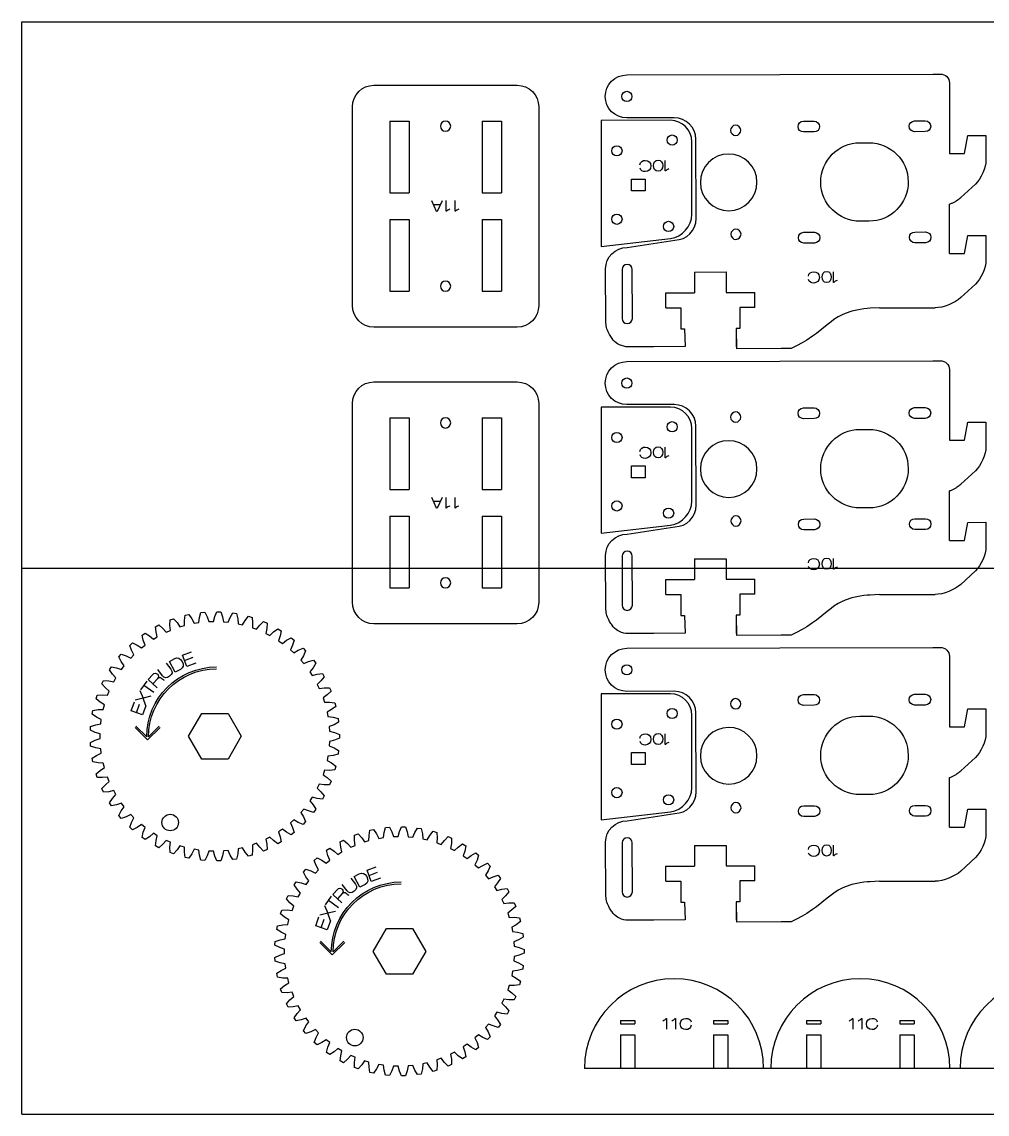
# Model space of a CAD drawing. Extents: x 0 to 610, y 0 to 305.
# Drawn here: x 0 to 269.4, y 0 to 304.8 of the extents above; entities that cross this region are included whole.
import ezdxf

# ---------------------------------------------------------------- set-up
doc = ezdxf.new("R2010")
doc.units = 0
doc.layers.add('CUTS', color=1, linetype='Continuous', true_color=0xff0000)
doc.layers.add('TEXT', color=5, linetype='Continuous', true_color=0x0000ff)
doc.layers.add('laser bed referance', color=3, linetype='Continuous', lineweight=25, true_color=0x00ff00)
doc.layers.add('Referance lines', color=2, linetype='Continuous', lineweight=25, true_color=0xffff00)

msp = doc.modelspace()

# ---------------------------------------------------------------- linework, layer by layer
at = {"layer": 'CUTS', "color": 1, "lineweight": 25, "true_color": 0xff0000}
for p, q in [((168.81, 290), (254.25, 290.23)), ((254.25, 290.23), (256.38, 290.23)), ((98.27, 287.1), (138.26, 287.1)), ((258.86, 287.77), (258.86, 268.07)), ((144.26, 281.1), (144.26, 225.62)), ((102.66, 277.1), (108.06, 277.1)), ((102.66, 277.1), (102.66, 257.11)), ((108.06, 277.1), (108.06, 257.11)), ((128.46, 277.1), (133.86, 277.1)), ((128.46, 277.1), (128.46, 257.11)), ((133.86, 277.1), (133.86, 257.11)), ((263.06, 268.07), (264.05, 273.09)), ((264.05, 273.09), (269.05, 273.1)), ((269.05, 273.1), (269.06, 266.26)), ((258.86, 268.07), (263.06, 268.07)), ((258.86, 268.07), (263.06, 268.07)), ((102.66, 257.11), (108.06, 257.11)), ((128.46, 257.11), (133.86, 257.11)), ((258.86, 240.12), (258.86, 253.9)), ((102.66, 249.62), (108.06, 249.62)), ((102.66, 249.62), (102.66, 229.62)), ((108.06, 249.62), (108.06, 229.62)), ((128.46, 249.62), (133.86, 249.62)), ((128.46, 249.62), (128.46, 229.62)), ((133.86, 249.62), (133.86, 229.62)), ((263.06, 240.12), (264.05, 245.14)), ((264.05, 245.14), (269.05, 245.15)), ((269.05, 245.15), (269.06, 238.31)), ((258.86, 240.12), (263.06, 240.12)), ((187.73, 234.97), (196.53, 235)), ((187.73, 234.97), (187.75, 229.22)), ((187.73, 234.97), (187.74, 231.02)), ((196.53, 235), (196.55, 229.25)), ((196.53, 235), (196.54, 231.06)), ((102.66, 229.62), (108.06, 229.62)), ((128.46, 229.62), (133.86, 229.62)), ((179.75, 229.2), (187.75, 229.22)), ((179.75, 225), (179.75, 229.2)), ((196.55, 229.25), (204.55, 229.28)), ((204.55, 225.08), (204.55, 229.28)), ((179.75, 225), (183.92, 225.01)), ((183.92, 225.01), (183.92, 219.17)), ((204.55, 225.08), (200.4, 225.06)), ((200.4, 225.06), (200.4, 219.21)), ((200.4, 225.06), (200.4, 219.22)), ((228.73, 222.96), (227.8, 222.46)), ((229.74, 223.42), (228.73, 222.96)), ((231.66, 224.06), (229.74, 223.42)), ((232.53, 224.27), (231.66, 224.06)), ((233.96, 224.55), (232.53, 224.27)), ((235.01, 224.7), (233.96, 224.55)), ((235.93, 224.79), (235.01, 224.7)), ((236.75, 224.86), (235.93, 224.79)), ((239.39, 224.98), (236.75, 224.86)), ((239.39, 224.98), (254.9, 224.99)), ((162.97, 220.81), (162.96, 221.24)), ((224.73, 220.25), (221.74, 217.85)), ((225.83, 221.11), (224.73, 220.25)), ((226.65, 221.71), (225.83, 221.11)), ((227.8, 222.46), (226.65, 221.71)), ((183.92, 219.17), (184.97, 219.17)), ((184.97, 219.17), (185.1, 214.21)), ((199.37, 219.19), (199.35, 214.09)), ((200.4, 219.22), (199.37, 219.21)), ((200.4, 219.21), (199.37, 219.19)), ((199.37, 219.21), (199.42, 213.59)), ((220.68, 217.08), (219.09, 216.02)), ((221.74, 217.85), (220.68, 217.08)), ((176.4, 214.14), (168.56, 214.1)), ((185.1, 214.21), (176.4, 214.14)), ((211.9, 213.65), (199.42, 213.59)), ((214.72, 213.66), (211.9, 213.65)), ((216.22, 214.39), (214.72, 213.66)), ((217.73, 215.21), (216.22, 214.39)), ((219.09, 216.02), (217.73, 215.21)), ((168.81, 210), (254.25, 210.23)), ((254.25, 210.23), (256.38, 210.23)), ((258.86, 207.77), (258.86, 188.07)), ((98.27, 204.31), (138.26, 204.31)), ((144.26, 198.31), (144.26, 142.83)), ((102.66, 194.31), (108.06, 194.31)), ((102.66, 194.31), (102.66, 174.31)), ((108.06, 194.31), (108.06, 174.31)), ((128.46, 194.31), (133.86, 194.31)), ((128.46, 194.31), (128.46, 174.31)), ((133.86, 194.31), (133.86, 174.31)), ((263.06, 188.07), (264.05, 193.09)), ((264.05, 193.09), (269.05, 193.1)), ((269.05, 193.1), (269.06, 186.26)), ((258.86, 188.07), (263.06, 188.07)), ((258.86, 188.07), (263.06, 188.07)), ((102.66, 174.31), (108.06, 174.31)), ((128.46, 174.31), (133.86, 174.31)), ((258.86, 160.12), (258.86, 173.9)), ((102.66, 166.83), (108.06, 166.83)), ((102.66, 166.83), (102.66, 146.82)), ((108.06, 166.83), (108.06, 146.82)), ((128.46, 166.83), (133.86, 166.83)), ((128.46, 166.83), (128.46, 146.82)), ((133.86, 166.83), (133.86, 146.82)), ((263.06, 160.12), (264.05, 165.14)), ((264.05, 165.14), (269.05, 165.15)), ((269.05, 165.15), (269.06, 158.31)), ((258.86, 160.12), (263.06, 160.12)), ((187.73, 154.97), (196.53, 155)), ((187.73, 154.97), (187.75, 149.22)), ((187.73, 154.97), (187.74, 151.02)), ((196.53, 155), (196.55, 149.25)), ((196.53, 155), (196.54, 151.06)), ((102.66, 146.82), (108.06, 146.82)), ((128.46, 146.82), (133.86, 146.82)), ((179.75, 149.2), (187.75, 149.22)), ((179.75, 145), (179.75, 149.2)), ((196.55, 149.25), (204.55, 149.28)), ((204.55, 145.08), (204.55, 149.28)), ((179.75, 145), (183.92, 145.01)), ((183.92, 145.01), (183.92, 139.17)), ((204.55, 145.08), (200.4, 145.06)), ((200.4, 145.06), (200.4, 139.21)), ((200.4, 145.06), (200.4, 139.22)), ((229.74, 143.42), (228.73, 142.96)), ((231.66, 144.06), (229.74, 143.42)), ((232.53, 144.27), (231.66, 144.06)), ((233.96, 144.55), (232.53, 144.27)), ((235.01, 144.7), (233.96, 144.55)), ((235.93, 144.79), (235.01, 144.7)), ((236.75, 144.86), (235.93, 144.79)), ((239.39, 144.98), (236.75, 144.86)), ((239.39, 144.98), (254.9, 144.99)), ((162.97, 140.81), (162.96, 141.24)), ((224.73, 140.25), (221.74, 137.85)), ((225.83, 141.11), (224.73, 140.25)), ((226.65, 141.71), (225.83, 141.11)), ((227.8, 142.46), (226.65, 141.71)), ((228.73, 142.96), (227.8, 142.46)), ((183.92, 139.17), (184.97, 139.17)), ((184.97, 139.17), (185.1, 134.21)), ((199.37, 139.19), (199.35, 134.09)), ((200.4, 139.22), (199.37, 139.21)), ((200.4, 139.21), (199.37, 139.19)), ((199.37, 139.21), (199.42, 133.59)), ((221.74, 137.85), (220.68, 137.08)), ((176.4, 134.14), (168.56, 134.1)), ((185.1, 134.21), (176.4, 134.14)), ((216.22, 134.39), (214.72, 133.66)), ((217.73, 135.21), (216.22, 134.39)), ((219.09, 136.02), (217.73, 135.21)), ((220.68, 137.08), (219.09, 136.02)), ((211.9, 133.65), (199.42, 133.59)), ((214.72, 133.66), (211.9, 133.65)), ((168.81, 130), (254.25, 130.23)), ((254.25, 130.23), (256.38, 130.23)), ((258.86, 127.77), (258.86, 108.07)), ((263.06, 108.07), (264.05, 113.09)), ((264.05, 113.09), (269.05, 113.1)), ((269.05, 113.1), (269.06, 106.26)), ((258.86, 108.07), (263.06, 108.07)), ((258.86, 80.12), (258.86, 93.9)), ((263.06, 80.12), (264.05, 85.14)), ((264.05, 85.14), (269.05, 85.15)), ((269.05, 85.15), (269.06, 78.31)), ((258.86, 80.12), (263.06, 80.12)), ((187.73, 74.97), (196.53, 75)), ((187.73, 74.97), (187.75, 69.22)), ((187.73, 74.97), (187.74, 71.02)), ((196.53, 75), (196.55, 69.25)), ((196.53, 75), (196.54, 71.06)), ((179.75, 69.2), (187.75, 69.22)), ((179.75, 65), (179.75, 69.2)), ((196.55, 69.25), (204.55, 69.28)), ((204.55, 65.08), (204.55, 69.28)), ((179.75, 65), (183.92, 65.01)), ((183.92, 65.01), (183.92, 59.17)), ((204.55, 65.08), (200.4, 65.06)), ((200.4, 65.06), (200.4, 59.21)), ((200.4, 65.06), (200.4, 59.22)), ((231.66, 64.06), (229.74, 63.42)), ((232.53, 64.27), (231.66, 64.06)), ((233.96, 64.55), (232.53, 64.27)), ((235.01, 64.7), (233.96, 64.55)), ((235.93, 64.79), (235.01, 64.7)), ((236.75, 64.86), (235.93, 64.79)), ((239.39, 64.98), (236.75, 64.86)), ((239.39, 64.98), (254.9, 64.99)), ((162.97, 60.81), (162.96, 61.24)), ((225.83, 61.11), (224.73, 60.25)), ((226.65, 61.71), (225.83, 61.11)), ((227.8, 62.46), (226.65, 61.71)), ((228.73, 62.96), (227.8, 62.46)), ((229.74, 63.42), (228.73, 62.96)), ((183.92, 59.17), (184.97, 59.17)), ((184.97, 59.17), (185.1, 54.21)), ((199.37, 59.19), (199.35, 54.09)), ((200.4, 59.22), (199.37, 59.21)), ((200.4, 59.21), (199.37, 59.19)), ((199.37, 59.21), (199.42, 53.59)), ((224.73, 60.25), (221.74, 57.85)), ((217.73, 55.21), (216.22, 54.39)), ((219.09, 56.02), (217.73, 55.21)), ((220.68, 57.08), (219.09, 56.02)), ((221.74, 57.85), (220.68, 57.08)), ((176.4, 54.14), (168.56, 54.1)), ((185.1, 54.21), (176.4, 54.14)), ((211.9, 53.65), (199.42, 53.59)), ((214.72, 53.66), (211.9, 53.65)), ((216.22, 54.39), (214.72, 53.66)), ((167.03, 26.16), (167.03, 25.16)), ((167.03, 26.16), (171.03, 26.16)), ((167.03, 25.16), (171.03, 25.16)), ((171.03, 26.16), (171.03, 25.16)), ((193.06, 26.16), (193.06, 25.16)), ((193.06, 26.16), (197.06, 26.16)), ((193.06, 25.16), (197.06, 25.16)), ((197.06, 26.16), (197.06, 25.16)), ((219.01, 26.16), (219.01, 25.16)), ((219.01, 26.16), (223.01, 26.16)), ((219.01, 25.16), (223.01, 25.16)), ((223.01, 26.16), (223.01, 25.16)), ((245.04, 26.16), (245.04, 25.16)), ((245.04, 26.16), (249.04, 26.16)), ((245.04, 25.16), (249.04, 25.16)), ((249.04, 26.16), (249.04, 25.16)), ((167.03, 22.16), (167.03, 12.75)), ((167.03, 22.16), (171.03, 22.16)), ((171.03, 22.16), (171.03, 12.75)), ((193.03, 22.16), (193.03, 12.75)), ((193.03, 22.16), (197.03, 22.16)), ((197.03, 22.16), (197.03, 12.75)), ((219.01, 22.16), (219.01, 12.75)), ((219.01, 22.16), (223.01, 22.16)), ((223.01, 22.16), (223.01, 12.75)), ((245.01, 22.16), (245.01, 12.75)), ((245.01, 22.16), (249.01, 22.16)), ((249.01, 22.16), (249.01, 12.75)), ((365.38, 12.77), (157.03, 12.77))]:
    msp.add_line(p, q, dxfattribs=at)
for points in [[(92.27, 225.62), (92.27, 281.1)], [(182.07, 278), (168.84, 277.98)], [(181.01, 277.32), (161.64, 277.26), (161.64, 242.15), (181.04, 244.39)], [(218.12, 277.07), (221.13, 277.08), (221.13, 277.08)], [(249.12, 277.15), (252.13, 277.16), (252.13, 277.16)], [(187, 251.09), (187, 271.3), (187, 271.3)], [(188.19, 249.92), (188.09, 272.02)], [(221.14, 274.08), (218.13, 274.07)], [(252.14, 274.16), (249.13, 274.15)], [(233.89, 271.06), (236.39, 271.07), (236.39, 271.07)], [(170.12, 260.18), (170.12, 260.9), (173.92, 260.9), (173.92, 257.6), (170.12, 257.6), (170.12, 260.18), (170.12, 260.18)], [(266.13, 259.55), (262.05, 255.79)], [(236.45, 249.17), (233.95, 249.16)], [(168.9, 241.87), (182.21, 243.91)], [(218.21, 246.07), (221.22, 246.08), (221.22, 246.08)], [(249.21, 246.15), (252.22, 246.16), (252.22, 246.16)], [(221.23, 243.08), (218.22, 243.07)], [(252.23, 243.16), (249.22, 243.15)], [(162.96, 221.24), (162.92, 235.86)], [(167.5, 235.67), (167.54, 222), (167.54, 222)], [(170.39, 222.01), (170.35, 235.68)], [(266.13, 231.6), (262.05, 227.84)], [(138.26, 219.62), (98.27, 219.62)], [(92.27, 142.83), (92.27, 198.31)], [(181.01, 197.32), (161.64, 197.26), (161.64, 162.15), (181.04, 164.39)], [(182.07, 198), (168.84, 197.98)], [(218.12, 197.07), (221.13, 197.08), (221.13, 197.08)], [(249.12, 197.15), (252.13, 197.16), (252.13, 197.16)], [(221.14, 194.08), (218.13, 194.07)], [(252.14, 194.16), (249.13, 194.15)], [(187, 171.09), (187, 191.3), (187, 191.3)], [(188.19, 169.92), (188.09, 192.02)], [(233.89, 191.06), (236.39, 191.07), (236.39, 191.07)], [(170.12, 180.18), (170.12, 180.9), (173.92, 180.9), (173.92, 177.6), (170.12, 177.6), (170.12, 180.18), (170.12, 180.18)], [(266.13, 179.55), (262.05, 175.79)], [(236.45, 169.17), (233.95, 169.16)], [(218.21, 166.07), (221.22, 166.08), (221.22, 166.08)], [(249.21, 166.15), (252.22, 166.16), (252.22, 166.16)], [(168.9, 161.87), (182.21, 163.91)], [(221.23, 163.08), (218.22, 163.07)], [(252.23, 163.16), (249.22, 163.15)], [(162.96, 141.24), (162.92, 155.86)], [(167.5, 155.67), (167.54, 142), (167.54, 142)], [(170.39, 142.01), (170.35, 155.68)], [(266.13, 151.6), (262.05, 147.84)], [(88.64, 105.97), (88.64, 104.91), (87.26, 104.37), (85.88, 104.02), (85.8, 102.75), (87.12, 102.23), (88.42, 101.51), (88.29, 100.47), (86.85, 100.1), (85.44, 99.94), (85.2, 98.69), (86.44, 98), (87.64, 97.13), (87.37, 96.11), (85.9, 95.93), (84.48, 95.95), (84.07, 94.73), (85.22, 93.9), (86.29, 92.88), (85.9, 91.9), (84.42, 91.91), (83.01, 92.11), (82.46, 90.96), (83.49, 89.98), (84.42, 88.83), (83.9, 87.91), (82.44, 88.12), (81.07, 88.49), (80.37, 87.42), (81.27, 86.32), (82.05, 85.06), (81.42, 84.22), (79.99, 84.6), (78.68, 85.15), (77.85, 84.18), (78.6, 82.97), (79.21, 81.62), (78.48, 80.87), (77.11, 81.43), (75.88, 82.15), (74.94, 81.29), (75.52, 79.99), (75.96, 78.58), (75.13, 77.92), (73.85, 78.66), (72.72, 79.52), (71.67, 78.79), (72.09, 77.43), (72.34, 75.98), (71.44, 75.43), (70.26, 76.32), (69.25, 77.32), (68.12, 76.73), (68.36, 75.33), (68.42, 73.85), (67.46, 73.43), (66.4, 74.47), (65.53, 75.59), (64.33, 75.14), (64.39, 73.73), (64.27, 72.25), (63.25, 71.95), (62.34, 73.12), (61.62, 74.34), (60.37, 74.05), (60.25, 72.64), (59.94, 71.19), (58.89, 71.02), (58.14, 72.3), (57.58, 73.6), (56.31, 73.48), (56.01, 72.09), (55.51, 70.7), (54.45, 70.66), (53.87, 72.02), (53.48, 73.39), (52.2, 73.43), (51.72, 72.09), (51.05, 70.77), (50, 70.88), (49.59, 72.3), (49.38, 73.7), (48.12, 73.91), (47.48, 72.64), (46.64, 71.42), (45.61, 71.65), (45.39, 73.12), (45.36, 74.54), (44.13, 74.9), (43.33, 73.73), (42.35, 72.62), (41.36, 72.99), (41.33, 74.47), (41.48, 75.88), (40.31, 76.39), (39.37, 75.33), (38.25, 74.36), (37.31, 74.85), (37.47, 76.32), (37.8, 77.7), (36.71, 78.37), (35.64, 77.43), (34.4, 76.61), (33.54, 77.22), (33.88, 78.66), (34.39, 79.99), (33.39, 80.78), (32.2, 79.99), (30.88, 79.34), (30.1, 80.05), (30.62, 81.43), (31.29, 82.69), (30.4, 83.6), (29.13, 82.97), (27.73, 82.49), (27.04, 83.3), (27.74, 84.6), (28.57, 85.76), (27.8, 86.78), (26.46, 86.32), (25.01, 86.03), (24.43, 86.91), (25.29, 88.12), (26.26, 89.16), (25.63, 90.27), (24.24, 89.98), (22.76, 89.87), (22.31, 90.83), (23.31, 91.91), (24.4, 92.82), (23.92, 94), (22.51, 93.9), (21.03, 93.98), (20.7, 94.98), (21.83, 95.93), (23.03, 96.69), (22.71, 97.93), (21.29, 98), (19.83, 98.27), (19.63, 99.31), (20.88, 100.1), (22.17, 100.71), (22, 101.97), (20.61, 102.23), (19.2, 102.68), (19.13, 103.74), (20.47, 104.37), (21.82, 104.8), (21.82, 106.08), (20.47, 106.51), (19.13, 107.14), (19.2, 108.19), (20.61, 108.65), (22, 108.9), (22.17, 110.17), (20.88, 110.77), (19.63, 111.57), (19.83, 112.6), (21.29, 112.87), (22.71, 112.95), (23.03, 114.18), (21.83, 114.94), (20.7, 115.89), (21.03, 116.9), (22.51, 116.98), (23.92, 116.87), (24.4, 118.05), (23.31, 118.96), (22.31, 120.05), (22.76, 121), (24.24, 120.89), (25.63, 120.6), (26.26, 121.72), (25.29, 122.76), (24.43, 123.97), (25.01, 124.85), (26.46, 124.55), (27.8, 124.09), (28.57, 125.12), (27.74, 126.27), (27.04, 127.58), (27.73, 128.38), (29.13, 127.9), (30.4, 127.27), (31.29, 128.19), (30.62, 129.44), (30.1, 130.82), (30.88, 131.53), (32.2, 130.88), (33.39, 130.09), (34.39, 130.89), (33.88, 132.22), (33.54, 133.66), (34.4, 134.26), (35.64, 133.44), (36.71, 132.51), (37.8, 133.17), (37.47, 134.55), (37.31, 136.02), (38.25, 136.51), (39.37, 135.54), (40.31, 134.48), (41.48, 135), (41.33, 136.41), (41.36, 137.89), (42.35, 138.25), (43.33, 137.15), (44.13, 135.97), (45.36, 136.34), (45.39, 137.76), (45.61, 139.22), (46.64, 139.46), (47.48, 138.24), (48.12, 136.97), (49.38, 137.17), (49.59, 138.58), (50, 140), (51.05, 140.1), (51.72, 138.78), (52.2, 137.44), (53.48, 137.49), (53.87, 138.85), (54.45, 140.21), (55.51, 140.18), (56.01, 138.78), (56.31, 137.39), (57.58, 137.27), (58.14, 138.58), (58.89, 139.85), (59.94, 139.68), (60.25, 138.24), (60.37, 136.82), (61.62, 136.54), (62.34, 137.76), (63.25, 138.92), (64.27, 138.62), (64.39, 137.15), (64.33, 135.73), (65.53, 135.29), (66.4, 136.41), (67.46, 137.45), (68.42, 137.02), (68.36, 135.54), (68.12, 134.14), (69.25, 133.55), (70.26, 134.55), (71.44, 135.45), (72.34, 134.9), (72.09, 133.44), (71.67, 132.08), (72.72, 131.35), (73.85, 132.22), (75.13, 132.95), (75.96, 132.3), (75.52, 130.88), (74.94, 129.59), (75.88, 128.73), (77.11, 129.44), (78.48, 130.01), (79.21, 129.25), (78.6, 127.9), (77.85, 126.7), (78.68, 125.72), (79.99, 126.27), (81.42, 126.66), (82.05, 125.81), (81.27, 124.55), (80.37, 123.45), (81.07, 122.38), (82.44, 122.76), (83.9, 122.96), (84.42, 122.04), (83.49, 120.89), (82.46, 119.92), (83.01, 118.76), (84.42, 118.96), (85.9, 118.98), (86.29, 118), (85.22, 116.98), (84.07, 116.14), (84.48, 114.93), (85.9, 114.94), (87.37, 114.77), (87.64, 113.75), (86.44, 112.87), (85.2, 112.19), (85.44, 110.94), (86.85, 110.77), (88.29, 110.41), (88.42, 109.36), (87.12, 108.65), (85.8, 108.13), (85.88, 106.85), (87.26, 106.51), (88.64, 105.97)], [(138.26, 136.83), (98.27, 136.83)], [(181.01, 117.32), (161.64, 117.26), (161.64, 82.15), (181.04, 84.39)], [(182.07, 118), (168.84, 117.98)], [(218.12, 117.07), (221.13, 117.08), (221.13, 117.08)], [(249.12, 117.15), (252.13, 117.16), (252.13, 117.16)], [(221.14, 114.08), (218.13, 114.07)], [(252.14, 114.16), (249.13, 114.15)], [(50.22, 99.09), (46.55, 105.44), (50.22, 111.79), (57.55, 111.79), (61.22, 105.44), (57.55, 99.09), (50.22, 99.09), (50.22, 99.09)], [(187, 91.09), (187, 111.3), (187, 111.3)], [(188.19, 89.92), (188.09, 112.02)], [(233.89, 111.06), (236.39, 111.07), (236.39, 111.07)], [(170.12, 100.18), (170.12, 100.9), (173.92, 100.9), (173.92, 97.6), (170.12, 97.6), (170.12, 100.18), (170.12, 100.18)], [(266.13, 99.55), (262.05, 95.79)], [(236.45, 89.17), (233.95, 89.16)], [(218.21, 86.07), (221.22, 86.08), (221.22, 86.08)], [(249.21, 86.15), (252.22, 86.16), (252.22, 86.16)], [(168.9, 81.87), (182.21, 83.91)], [(221.23, 83.08), (218.22, 83.07)], [(252.23, 83.16), (249.22, 83.15)], [(140.16, 45.96), (140.16, 44.9), (138.78, 44.36), (137.41, 44.01), (137.32, 42.74), (138.65, 42.22), (139.94, 41.51), (139.81, 40.46), (138.37, 40.1), (136.96, 39.93), (136.72, 38.68), (137.96, 37.99), (139.16, 37.12), (138.89, 36.1), (137.42, 35.92), (136, 35.94), (135.6, 34.73), (136.75, 33.89), (137.82, 32.87), (137.42, 31.89), (135.94, 31.9), (134.54, 32.1), (133.98, 30.95), (135.01, 29.97), (135.95, 28.83), (135.43, 27.91), (133.96, 28.11), (132.59, 28.48), (131.89, 27.41), (132.79, 26.31), (133.57, 25.05), (132.94, 24.21), (131.51, 24.6), (130.2, 25.14), (129.37, 24.17), (130.12, 22.97), (130.73, 21.62), (130, 20.86), (128.63, 21.43), (127.4, 22.14), (126.46, 21.28), (127.05, 19.99), (127.48, 18.57), (126.66, 17.91), (125.37, 18.65), (124.24, 19.51), (123.2, 18.78), (123.62, 17.42), (123.87, 15.97), (122.96, 15.42), (121.78, 16.31), (120.78, 17.31), (119.64, 16.72), (119.89, 15.32), (119.95, 13.85), (118.98, 13.42), (117.93, 14.46), (117.05, 15.58), (115.86, 15.14), (115.92, 13.72), (115.79, 12.24), (114.78, 11.94), (113.86, 13.11), (113.14, 14.33), (111.89, 14.05), (111.78, 12.63), (111.46, 11.19), (110.42, 11.02), (109.66, 12.29), (109.1, 13.6), (107.83, 13.47), (107.53, 12.08), (107.03, 10.69), (105.98, 10.66), (105.39, 12.02), (105, 13.38), (103.72, 13.42), (103.25, 12.08), (102.57, 10.77), (101.52, 10.87), (101.11, 12.29), (100.9, 13.69), (99.64, 13.9), (99, 12.63), (98.16, 11.41), (97.13, 11.64), (96.91, 13.11), (96.88, 14.53), (95.66, 14.89), (94.86, 13.72), (93.87, 12.61), (92.88, 12.98), (92.85, 14.46), (93, 15.87), (91.83, 16.39), (90.89, 15.32), (89.77, 14.36), (88.84, 14.84), (88.99, 16.31), (89.32, 17.7), (88.23, 18.36), (87.16, 17.42), (85.93, 16.61), (85.06, 17.21), (85.4, 18.65), (85.91, 19.98), (84.91, 20.78), (83.73, 19.99), (82.4, 19.33), (81.62, 20.04), (82.14, 21.43), (82.81, 22.68), (81.92, 23.6), (80.65, 22.97), (79.25, 22.49), (78.57, 23.29), (79.26, 24.6), (80.09, 25.75), (79.33, 26.78), (77.98, 26.31), (76.53, 26.02), (75.96, 26.9), (76.81, 28.11), (77.78, 29.15), (77.15, 30.26), (75.76, 29.97), (74.29, 29.87), (73.83, 30.82), (74.83, 31.9), (75.93, 32.81), (75.45, 34), (74.03, 33.89), (72.55, 33.97), (72.22, 34.97), (73.35, 35.92), (74.55, 36.68), (74.23, 37.92), (72.81, 37.99), (71.36, 38.26), (71.15, 39.3), (72.4, 40.1), (73.69, 40.7), (73.53, 41.97), (72.13, 42.22), (70.72, 42.67), (70.65, 43.73), (71.99, 44.36), (73.34, 44.79), (73.34, 46.07), (71.99, 46.5), (70.65, 47.13), (70.72, 48.18), (72.13, 48.64), (73.53, 48.89), (73.69, 50.16), (72.4, 50.76), (71.15, 51.56), (71.36, 52.59), (72.81, 52.86), (74.23, 52.94), (74.55, 54.18), (73.35, 54.94), (72.22, 55.89), (72.55, 56.89), (74.03, 56.97), (75.45, 56.86), (75.93, 58.05), (74.83, 58.96), (73.83, 60.04), (74.29, 60.99), (75.76, 60.88), (77.15, 60.6), (77.78, 61.71), (76.81, 62.75), (75.96, 63.96), (76.53, 64.84), (77.98, 64.55), (79.33, 64.08), (80.09, 65.11), (79.26, 66.26), (78.57, 67.57), (79.25, 68.37), (80.65, 67.89), (81.92, 67.26), (82.81, 68.18), (82.14, 69.43), (81.62, 70.82), (82.4, 71.53), (83.73, 70.87), (84.91, 70.08), (85.91, 70.88), (85.4, 72.21), (85.06, 73.65), (85.93, 74.25), (87.16, 73.43), (88.23, 72.5), (89.32, 73.16), (88.99, 74.54), (88.84, 76.02), (89.77, 76.5), (90.89, 75.53), (91.83, 74.47), (93, 74.99), (92.85, 76.4), (92.88, 77.88), (93.87, 78.25), (94.86, 77.14), (95.66, 75.97), (96.88, 76.33), (96.91, 77.75), (97.13, 79.21), (98.16, 79.45), (99, 78.23), (99.64, 76.96), (100.9, 77.16), (101.11, 78.57), (101.52, 79.99), (102.57, 80.09), (103.25, 78.77), (103.72, 77.44), (105, 77.48), (105.39, 78.84), (105.98, 80.2), (107.03, 80.17), (107.53, 78.77), (107.83, 77.39), (109.1, 77.26), (109.66, 78.57), (110.42, 79.84), (111.46, 79.67), (111.78, 78.23), (111.89, 76.81), (113.14, 76.53), (113.86, 77.75), (114.78, 78.92), (115.79, 78.62), (115.92, 77.14), (115.86, 75.72), (117.05, 75.28), (117.93, 76.4), (118.98, 77.44), (119.95, 77.01), (119.89, 75.53), (119.64, 74.14), (120.78, 73.54), (121.78, 74.54), (122.96, 75.44), (123.87, 74.89), (123.62, 73.43), (123.2, 72.08), (124.24, 71.35), (125.37, 72.21), (126.66, 72.95), (127.48, 72.29), (127.05, 70.87), (126.46, 69.58), (127.4, 68.72), (128.63, 69.43), (130, 70), (130.73, 69.24), (130.12, 67.89), (129.37, 66.69), (130.2, 65.71), (131.51, 66.26), (132.94, 66.65), (133.57, 65.8), (132.79, 64.55), (131.89, 63.45), (132.59, 62.37), (133.96, 62.75), (135.43, 62.95), (135.95, 62.03), (135.01, 60.88), (133.98, 59.91), (134.54, 58.76), (135.94, 58.96), (137.42, 58.97), (137.82, 57.99), (136.75, 56.97), (135.6, 56.13), (136, 54.92), (137.42, 54.94), (138.89, 54.76), (139.16, 53.74), (137.96, 52.86), (136.72, 52.18), (136.96, 50.93), (138.37, 50.76), (139.81, 50.4), (139.94, 49.35), (138.65, 48.64), (137.32, 48.12), (137.41, 46.84), (138.78, 46.5), (140.16, 45.96)], [(162.96, 61.24), (162.92, 75.86)], [(167.5, 75.67), (167.54, 62), (167.54, 62)], [(170.39, 62.01), (170.35, 75.68)], [(266.13, 71.6), (262.05, 67.84)], [(101.74, 39.08), (98.07, 45.43), (101.74, 51.78), (109.07, 51.78), (112.74, 45.43), (109.07, 39.08), (101.74, 39.08), (101.74, 39.08)]]:
    msp.add_lwpolyline(points, dxfattribs=at)
for points in [[(162.83, 283.97), (162.82, 287.28), (165.5, 289.99), (168.81, 290)], [(256.38, 290.23), (257.75, 290.23), (258.86, 289.13), (258.86, 287.77)], [(92.27, 281.1), (92.27, 284.42), (94.95, 287.1), (98.27, 287.1)], [(138.26, 287.1), (141.57, 287.1), (144.26, 284.42), (144.26, 281.1)], [(168.84, 277.98), (165.53, 277.98), (162.83, 280.65), (162.83, 283.97)], [(167.41, 284), (167.41, 284.79), (168.05, 285.42), (168.84, 285.42)], [(168.84, 282.57), (168.05, 282.57), (167.41, 283.21), (167.41, 284)], [(168.84, 285.42), (169.62, 285.42), (170.26, 284.79), (170.26, 284)], [(170.26, 284), (170.26, 283.21), (169.62, 282.57), (168.84, 282.57)], [(188.09, 272.02), (188.08, 275.33), (185.39, 278.01), (182.07, 278)], [(118.26, 277.1), (117.47, 277.1), (116.84, 276.47), (116.84, 275.68)], [(116.84, 275.68), (116.84, 274.89), (117.47, 274.26), (118.26, 274.26)], [(119.69, 275.68), (119.69, 276.47), (119.05, 277.1), (118.26, 277.1)], [(118.26, 274.26), (119.05, 274.26), (119.69, 274.89), (119.69, 275.68)], [(187, 271.3), (187, 274.62), (184.32, 277.31), (181.01, 277.32)], [(199.21, 275.95), (198.43, 275.94), (197.79, 275.31), (197.79, 274.52)], [(197.79, 274.52), (197.8, 273.73), (198.44, 273.1), (199.22, 273.1)], [(200.64, 274.53), (200.64, 275.31), (200, 275.95), (199.21, 275.95)], [(199.22, 273.1), (200.01, 273.1), (200.65, 273.74), (200.64, 274.53)], [(216.63, 275.56), (216.62, 276.39), (217.29, 277.07), (218.12, 277.07)], [(218.13, 274.07), (217.3, 274.07), (216.63, 274.74), (216.63, 275.56)], [(221.13, 277.08), (221.96, 277.08), (222.63, 276.41), (222.64, 275.58)], [(222.64, 275.58), (222.64, 274.75), (221.97, 274.08), (221.14, 274.08)], [(247.63, 275.65), (247.62, 276.48), (248.29, 277.15), (249.12, 277.15)], [(249.13, 274.15), (248.3, 274.15), (247.63, 274.82), (247.63, 275.65)], [(252.13, 277.16), (252.96, 277.17), (253.63, 276.49), (253.64, 275.67)], [(253.64, 275.67), (253.64, 274.84), (252.97, 274.16), (252.14, 274.16)], [(180.07, 271.81), (180.07, 272.6), (180.71, 273.24), (181.49, 273.24)], [(181.49, 270.39), (180.71, 270.39), (180.07, 271.03), (180.07, 271.81)], [(181.49, 273.24), (182.28, 273.24), (182.92, 272.6), (182.92, 271.81)], [(182.92, 271.81), (182.92, 271.03), (182.28, 270.39), (181.49, 270.39)], [(164.65, 268.81), (164.65, 269.6), (165.28, 270.24), (166.07, 270.24)], [(166.07, 267.39), (165.28, 267.39), (164.65, 268.03), (164.65, 268.81)], [(166.07, 270.24), (166.86, 270.24), (167.5, 269.6), (167.5, 268.81)], [(167.5, 268.81), (167.5, 268.03), (166.86, 267.39), (166.07, 267.39)], [(222.97, 260.08), (222.96, 266.13), (227.85, 271.05), (233.89, 271.06)], [(236.39, 271.07), (242.44, 271.09), (247.36, 266.2), (247.37, 260.15)], [(197.24, 267.91), (192.87, 267.9), (189.35, 264.35), (189.36, 259.99)], [(205.16, 260.03), (205.15, 264.4), (201.6, 267.92), (197.24, 267.91)], [(269.06, 266.26), (269.07, 264.06), (267.75, 261.04), (266.13, 259.55)], [(189.36, 259.99), (189.37, 255.63), (192.92, 252.1), (197.28, 252.11)], [(197.28, 252.11), (201.64, 252.12), (205.17, 255.67), (205.16, 260.03)], [(233.95, 249.16), (227.91, 249.15), (222.99, 254.04), (222.97, 260.08)], [(247.37, 260.15), (247.39, 254.1), (242.5, 249.19), (236.45, 249.17)], [(164.65, 249.71), (164.65, 250.5), (165.28, 251.14), (166.07, 251.14)], [(166.07, 251.14), (166.86, 251.14), (167.5, 250.5), (167.5, 249.71)], [(181.04, 244.39), (184.31, 244.77), (187, 247.79), (187, 251.09)], [(166.07, 248.29), (165.28, 248.29), (164.65, 248.93), (164.65, 249.71)], [(167.5, 249.71), (167.5, 248.93), (166.86, 248.29), (166.07, 248.29)], [(179.07, 247.71), (179.07, 248.5), (179.71, 249.14), (180.49, 249.14)], [(180.49, 246.29), (179.71, 246.29), (179.07, 246.93), (179.07, 247.71)], [(180.49, 249.14), (181.28, 249.14), (181.92, 248.5), (181.92, 247.71)], [(181.92, 247.71), (181.92, 246.93), (181.28, 246.29), (180.49, 246.29)], [(182.21, 243.91), (185.52, 243.92), (188.2, 246.61), (188.19, 249.92)], [(199.29, 246.94), (198.51, 246.94), (197.87, 246.3), (197.87, 245.51)], [(200.72, 245.52), (200.72, 246.31), (200.08, 246.94), (199.29, 246.94)], [(197.87, 245.51), (197.87, 244.73), (198.51, 244.09), (199.3, 244.09)], [(199.3, 244.09), (200.09, 244.1), (200.72, 244.74), (200.72, 245.52)], [(216.71, 244.57), (216.71, 245.39), (217.38, 246.07), (218.21, 246.07)], [(218.22, 243.07), (217.39, 243.07), (216.71, 243.74), (216.71, 244.57)], [(221.22, 246.08), (222.05, 246.08), (222.72, 245.41), (222.72, 244.58)], [(222.72, 244.58), (222.72, 243.75), (222.05, 243.08), (221.23, 243.08)], [(247.71, 244.65), (247.71, 245.48), (248.38, 246.15), (249.21, 246.15)], [(249.22, 243.15), (248.39, 243.15), (247.71, 243.82), (247.71, 244.65)], [(252.22, 246.16), (253.04, 246.17), (253.72, 245.49), (253.72, 244.67)], [(253.72, 244.67), (253.72, 243.84), (253.05, 243.16), (252.23, 243.16)], [(162.92, 235.86), (162.91, 239.17), (165.59, 241.87), (168.9, 241.87)], [(269.06, 238.31), (269.07, 236.11), (267.75, 233.09), (266.13, 231.6)], [(168.92, 237.1), (168.13, 237.09), (167.5, 236.46), (167.5, 235.67)], [(170.35, 235.68), (170.35, 236.46), (169.71, 237.1), (168.92, 237.1)], [(118.26, 232.47), (117.47, 232.47), (116.84, 231.83), (116.84, 231.04)], [(119.69, 231.04), (119.69, 231.83), (119.05, 232.47), (118.26, 232.47)], [(116.84, 231.04), (116.84, 230.26), (117.47, 229.62), (118.26, 229.62)], [(118.26, 229.62), (119.05, 229.62), (119.69, 230.26), (119.69, 231.04)], [(98.27, 219.62), (94.95, 219.62), (92.27, 222.3), (92.27, 225.62)], [(144.26, 225.62), (144.26, 222.3), (141.58, 219.62), (138.26, 219.62)], [(262.05, 227.84), (260.43, 226.35), (257.1, 225), (254.9, 224.99)], [(167.54, 222), (167.54, 221.22), (168.18, 220.58), (168.97, 220.58)], [(168.97, 220.58), (169.75, 220.59), (170.39, 221.23), (170.39, 222.01)], [(162.83, 203.97), (162.82, 207.28), (165.5, 209.99), (168.81, 210)], [(256.38, 210.23), (257.75, 210.23), (258.86, 209.13), (258.86, 207.77)], [(92.27, 198.31), (92.27, 201.62), (94.95, 204.31), (98.27, 204.31)], [(138.26, 204.31), (141.57, 204.31), (144.26, 201.62), (144.26, 198.31)], [(167.41, 204), (167.41, 204.79), (168.05, 205.42), (168.84, 205.42)], [(168.84, 205.42), (169.62, 205.42), (170.26, 204.79), (170.26, 204)], [(168.84, 197.98), (165.53, 197.98), (162.83, 200.65), (162.83, 203.97)], [(168.84, 202.57), (168.05, 202.57), (167.41, 203.21), (167.41, 204)], [(170.26, 204), (170.26, 203.21), (169.62, 202.57), (168.84, 202.57)], [(187, 191.3), (187, 194.62), (184.32, 197.31), (181.01, 197.32)], [(188.09, 192.02), (188.08, 195.33), (185.39, 198.01), (182.07, 198)], [(199.21, 195.95), (198.43, 195.94), (197.79, 195.31), (197.79, 194.52)], [(200.64, 194.53), (200.64, 195.31), (200, 195.95), (199.21, 195.95)], [(216.63, 195.56), (216.62, 196.39), (217.29, 197.07), (218.12, 197.07)], [(218.13, 194.07), (217.3, 194.07), (216.63, 194.74), (216.63, 195.56)], [(221.13, 197.08), (221.96, 197.08), (222.63, 196.41), (222.64, 195.58)], [(222.64, 195.58), (222.64, 194.75), (221.97, 194.08), (221.14, 194.08)], [(247.63, 195.65), (247.62, 196.48), (248.29, 197.15), (249.12, 197.15)], [(249.13, 194.15), (248.3, 194.15), (247.63, 194.82), (247.63, 195.65)], [(252.13, 197.16), (252.96, 197.17), (253.63, 196.49), (253.64, 195.67)], [(253.64, 195.67), (253.64, 194.84), (252.97, 194.16), (252.14, 194.16)], [(118.26, 194.31), (117.47, 194.31), (116.84, 193.67), (116.84, 192.89)], [(116.84, 192.89), (116.84, 192.1), (117.47, 191.46), (118.26, 191.46)], [(119.69, 192.89), (119.69, 193.67), (119.05, 194.31), (118.26, 194.31)], [(118.26, 191.46), (119.05, 191.46), (119.69, 192.1), (119.69, 192.89)], [(180.07, 191.81), (180.07, 192.6), (180.71, 193.24), (181.49, 193.24)], [(181.49, 193.24), (182.28, 193.24), (182.92, 192.6), (182.92, 191.81)], [(197.79, 194.52), (197.8, 193.73), (198.44, 193.1), (199.22, 193.1)], [(199.22, 193.1), (200.01, 193.1), (200.65, 193.74), (200.64, 194.53)], [(164.65, 188.81), (164.65, 189.6), (165.28, 190.24), (166.07, 190.24)], [(166.07, 190.24), (166.86, 190.24), (167.5, 189.6), (167.5, 188.81)], [(181.49, 190.39), (180.71, 190.39), (180.07, 191.03), (180.07, 191.81)], [(182.92, 191.81), (182.92, 191.03), (182.28, 190.39), (181.49, 190.39)], [(222.97, 180.08), (222.96, 186.13), (227.85, 191.05), (233.89, 191.06)], [(236.39, 191.07), (242.44, 191.09), (247.36, 186.2), (247.37, 180.15)], [(166.07, 187.39), (165.28, 187.39), (164.65, 188.03), (164.65, 188.81)], [(167.5, 188.81), (167.5, 188.03), (166.86, 187.39), (166.07, 187.39)], [(197.24, 187.91), (192.87, 187.9), (189.35, 184.35), (189.36, 179.99)], [(205.16, 180.03), (205.15, 184.4), (201.6, 187.92), (197.24, 187.91)], [(269.06, 186.26), (269.07, 184.06), (267.75, 181.04), (266.13, 179.55)], [(189.36, 179.99), (189.37, 175.63), (192.92, 172.1), (197.28, 172.11)], [(197.28, 172.11), (201.64, 172.12), (205.17, 175.67), (205.16, 180.03)], [(233.95, 169.16), (227.91, 169.15), (222.99, 174.04), (222.97, 180.08)], [(247.37, 180.15), (247.39, 174.1), (242.5, 169.19), (236.45, 169.17)], [(164.65, 169.71), (164.65, 170.5), (165.28, 171.14), (166.07, 171.14)], [(166.07, 171.14), (166.86, 171.14), (167.5, 170.5), (167.5, 169.71)], [(181.04, 164.39), (184.31, 164.77), (187, 167.79), (187, 171.09)], [(166.07, 168.29), (165.28, 168.29), (164.65, 168.93), (164.65, 169.71)], [(167.5, 169.71), (167.5, 168.93), (166.86, 168.29), (166.07, 168.29)], [(179.07, 167.71), (179.07, 168.5), (179.71, 169.14), (180.49, 169.14)], [(180.49, 166.29), (179.71, 166.29), (179.07, 166.93), (179.07, 167.71)], [(180.49, 169.14), (181.28, 169.14), (181.92, 168.5), (181.92, 167.71)], [(181.92, 167.71), (181.92, 166.93), (181.28, 166.29), (180.49, 166.29)], [(182.21, 163.91), (185.52, 163.92), (188.2, 166.61), (188.19, 169.92)], [(199.29, 166.94), (198.51, 166.94), (197.87, 166.3), (197.87, 165.51)], [(197.87, 165.51), (197.87, 164.73), (198.51, 164.09), (199.3, 164.09)], [(200.72, 165.52), (200.72, 166.31), (200.08, 166.94), (199.29, 166.94)], [(199.3, 164.09), (200.09, 164.1), (200.72, 164.74), (200.72, 165.52)], [(216.71, 164.57), (216.71, 165.39), (217.38, 166.07), (218.21, 166.07)], [(221.22, 166.08), (222.05, 166.08), (222.72, 165.41), (222.72, 164.58)], [(247.71, 164.65), (247.71, 165.48), (248.38, 166.15), (249.21, 166.15)], [(249.22, 163.15), (248.39, 163.15), (247.71, 163.82), (247.71, 164.65)], [(252.22, 166.16), (253.04, 166.17), (253.72, 165.49), (253.72, 164.67)], [(253.72, 164.67), (253.72, 163.84), (253.05, 163.16), (252.23, 163.16)], [(162.92, 155.86), (162.91, 159.17), (165.59, 161.87), (168.9, 161.87)], [(218.22, 163.07), (217.39, 163.07), (216.71, 163.74), (216.71, 164.57)], [(222.72, 164.58), (222.72, 163.75), (222.05, 163.08), (221.23, 163.08)], [(168.92, 157.1), (168.13, 157.09), (167.5, 156.46), (167.5, 155.67)], [(170.35, 155.68), (170.35, 156.46), (169.71, 157.1), (168.92, 157.1)], [(269.06, 158.31), (269.07, 156.11), (267.75, 153.09), (266.13, 151.6)], [(118.26, 149.68), (117.47, 149.68), (116.84, 149.04), (116.84, 148.25)], [(119.69, 148.25), (119.69, 149.04), (119.05, 149.68), (118.26, 149.68)], [(116.84, 148.25), (116.84, 147.46), (117.47, 146.83), (118.26, 146.83)], [(118.26, 146.83), (119.05, 146.83), (119.69, 147.46), (119.69, 148.25)], [(262.05, 147.84), (260.43, 146.35), (257.1, 145), (254.9, 144.99)], [(98.27, 136.83), (94.95, 136.83), (92.27, 139.51), (92.27, 142.83)], [(144.26, 142.83), (144.26, 139.51), (141.58, 136.83), (138.26, 136.83)], [(167.54, 142), (167.54, 141.22), (168.18, 140.58), (168.97, 140.58)], [(168.97, 140.58), (169.75, 140.59), (170.39, 141.23), (170.39, 142.01)], [(162.83, 123.97), (162.82, 127.28), (165.5, 129.99), (168.81, 130)], [(256.38, 130.23), (257.75, 130.23), (258.86, 129.13), (258.86, 127.77)], [(167.41, 124), (167.41, 124.79), (168.05, 125.42), (168.84, 125.42)], [(168.84, 125.42), (169.62, 125.42), (170.26, 124.79), (170.26, 124)], [(168.84, 117.98), (165.53, 117.98), (162.83, 120.65), (162.83, 123.97)], [(168.84, 122.57), (168.05, 122.57), (167.41, 123.21), (167.41, 124)], [(170.26, 124), (170.26, 123.21), (169.62, 122.57), (168.84, 122.57)], [(187, 111.3), (187, 114.62), (184.32, 117.31), (181.01, 117.32)], [(188.09, 112.02), (188.08, 115.33), (185.39, 118.01), (182.07, 118)], [(199.21, 115.95), (198.43, 115.94), (197.79, 115.31), (197.79, 114.52)], [(200.64, 114.53), (200.64, 115.31), (200, 115.95), (199.21, 115.95)], [(216.63, 115.56), (216.62, 116.39), (217.29, 117.07), (218.12, 117.07)], [(221.13, 117.08), (221.96, 117.08), (222.63, 116.41), (222.64, 115.58)], [(247.63, 115.65), (247.62, 116.48), (248.29, 117.15), (249.12, 117.15)], [(252.13, 117.16), (252.96, 117.17), (253.63, 116.49), (253.64, 115.67)], [(180.07, 111.81), (180.07, 112.6), (180.71, 113.24), (181.49, 113.24)], [(181.49, 113.24), (182.28, 113.24), (182.92, 112.6), (182.92, 111.81)], [(197.79, 114.52), (197.8, 113.73), (198.44, 113.1), (199.22, 113.1)], [(199.22, 113.1), (200.01, 113.1), (200.65, 113.74), (200.64, 114.53)], [(218.13, 114.07), (217.3, 114.07), (216.63, 114.74), (216.63, 115.56)], [(222.64, 115.58), (222.64, 114.75), (221.97, 114.08), (221.14, 114.08)], [(249.13, 114.15), (248.3, 114.15), (247.63, 114.82), (247.63, 115.65)], [(253.64, 115.67), (253.64, 114.84), (252.97, 114.16), (252.14, 114.16)], [(164.65, 108.81), (164.65, 109.6), (165.28, 110.24), (166.07, 110.24)], [(166.07, 110.24), (166.86, 110.24), (167.5, 109.6), (167.5, 108.81)], [(181.49, 110.39), (180.71, 110.39), (180.07, 111.03), (180.07, 111.81)], [(182.92, 111.81), (182.92, 111.03), (182.28, 110.39), (181.49, 110.39)], [(222.97, 100.08), (222.96, 106.13), (227.85, 111.05), (233.89, 111.06)], [(236.39, 111.07), (242.44, 111.09), (247.36, 106.2), (247.37, 100.15)], [(166.07, 107.39), (165.28, 107.39), (164.65, 108.03), (164.65, 108.81)], [(167.5, 108.81), (167.5, 108.03), (166.86, 107.39), (166.07, 107.39)], [(197.24, 107.91), (192.87, 107.9), (189.35, 104.35), (189.36, 99.99)], [(205.16, 100.03), (205.15, 104.4), (201.6, 107.92), (197.24, 107.91)], [(269.06, 106.26), (269.07, 104.06), (267.75, 101.04), (266.13, 99.55)], [(189.36, 99.99), (189.37, 95.63), (192.92, 92.1), (197.28, 92.11)], [(197.28, 92.11), (201.64, 92.12), (205.17, 95.67), (205.16, 100.03)], [(233.95, 89.16), (227.91, 89.15), (222.99, 94.04), (222.97, 100.08)], [(247.37, 100.15), (247.39, 94.1), (242.5, 89.19), (236.45, 89.17)], [(164.65, 89.71), (164.65, 90.5), (165.28, 91.14), (166.07, 91.14)], [(166.07, 88.29), (165.28, 88.29), (164.65, 88.93), (164.65, 89.71)], [(166.07, 91.14), (166.86, 91.14), (167.5, 90.5), (167.5, 89.71)], [(167.5, 89.71), (167.5, 88.93), (166.86, 88.29), (166.07, 88.29)], [(179.07, 87.71), (179.07, 88.5), (179.71, 89.14), (180.49, 89.14)], [(180.49, 89.14), (181.28, 89.14), (181.92, 88.5), (181.92, 87.71)], [(181.04, 84.39), (184.31, 84.77), (187, 87.79), (187, 91.09)], [(182.21, 83.91), (185.52, 83.92), (188.2, 86.61), (188.19, 89.92)], [(180.49, 86.29), (179.71, 86.29), (179.07, 86.93), (179.07, 87.71)], [(181.92, 87.71), (181.92, 86.93), (181.28, 86.29), (180.49, 86.29)], [(199.29, 86.94), (198.51, 86.94), (197.87, 86.3), (197.87, 85.51)], [(197.87, 85.51), (197.87, 84.73), (198.51, 84.09), (199.3, 84.09)], [(200.72, 85.52), (200.72, 86.31), (200.08, 86.94), (199.29, 86.94)], [(199.3, 84.09), (200.09, 84.1), (200.72, 84.74), (200.72, 85.52)], [(216.71, 84.57), (216.71, 85.39), (217.38, 86.07), (218.21, 86.07)], [(221.22, 86.08), (222.05, 86.08), (222.72, 85.41), (222.72, 84.58)], [(247.71, 84.65), (247.71, 85.48), (248.38, 86.15), (249.21, 86.15)], [(252.22, 86.16), (253.04, 86.17), (253.72, 85.49), (253.72, 84.67)], [(39.11, 81.37), (39.11, 82.65), (40.14, 83.68), (41.41, 83.68)], [(41.41, 83.68), (42.68, 83.68), (43.71, 82.65), (43.71, 81.37)], [(218.22, 83.07), (217.39, 83.07), (216.71, 83.74), (216.71, 84.57)], [(222.72, 84.58), (222.72, 83.75), (222.05, 83.08), (221.23, 83.08)], [(249.22, 83.15), (248.39, 83.15), (247.71, 83.82), (247.71, 84.65)], [(253.72, 84.67), (253.72, 83.84), (253.05, 83.16), (252.23, 83.16)], [(41.41, 79.07), (40.14, 79.07), (39.11, 80.1), (39.11, 81.37)], [(43.71, 81.37), (43.71, 80.1), (42.68, 79.07), (41.41, 79.07)], [(162.92, 75.86), (162.91, 79.17), (165.59, 81.87), (168.9, 81.87)], [(168.92, 77.1), (168.13, 77.09), (167.5, 76.46), (167.5, 75.67)], [(170.35, 75.68), (170.35, 76.46), (169.71, 77.1), (168.92, 77.1)], [(269.06, 78.31), (269.07, 76.11), (267.75, 73.09), (266.13, 71.6)], [(262.05, 67.84), (260.43, 66.35), (257.1, 65), (254.9, 64.99)], [(167.54, 62), (167.54, 61.22), (168.18, 60.58), (168.97, 60.58)], [(168.97, 60.58), (169.75, 60.59), (170.39, 61.23), (170.39, 62.01)], [(182.03, 37.77), (168.22, 37.77), (157.03, 26.57), (157.03, 12.77)], [(207.03, 12.77), (207.03, 26.57), (195.84, 37.77), (182.03, 37.77)], [(234.01, 37.77), (220.2, 37.77), (209.01, 26.57), (209.01, 12.77)], [(259.01, 12.77), (259.01, 26.57), (247.81, 37.77), (234.01, 37.77)], [(286.86, 37.77), (273.06, 37.77), (261.86, 26.57), (261.86, 12.77)], [(90.63, 21.37), (90.63, 22.64), (91.66, 23.67), (92.93, 23.67)], [(92.93, 19.06), (91.66, 19.06), (90.63, 20.09), (90.63, 21.37)], [(92.93, 23.67), (94.2, 23.67), (95.23, 22.64), (95.23, 21.37)], [(95.23, 21.37), (95.23, 20.09), (94.2, 19.06), (92.93, 19.06)]]:
    msp.add_open_spline(points, degree=3, dxfattribs=at)
for points, knots in [([(258.86, 253.9), (259.12, 254.01), (259.62, 254.24), (260.37, 254.58), (261.19, 255.09), (261.72, 255.53), (262.05, 255.79)], [0, 0, 0, 0, 0.851956, 1.642742, 2.480928, 3.722202, 3.722202, 3.722202, 3.722202]), ([(168.56, 214.1), (167.76, 214.31), (166.27, 214.72), (164.85, 216.18), (163.88, 217.62), (163.22, 219.1), (163.05, 220.25), (162.97, 220.81)], [0, 0, 0, 0, 2.433095, 4.57217, 5.897493, 7.664195, 9.361944, 9.361944, 9.361944, 9.361944]), ([(258.86, 173.9), (259.12, 174.01), (259.62, 174.24), (260.37, 174.58), (261.19, 175.09), (261.72, 175.53), (262.05, 175.79)], [0, 0, 0, 0, 0.851956, 1.642742, 2.480928, 3.722202, 3.722202, 3.722202, 3.722202]), ([(168.56, 134.1), (167.76, 134.31), (166.27, 134.72), (164.85, 136.18), (163.88, 137.62), (163.22, 139.1), (163.05, 140.25), (162.97, 140.81)], [0, 0, 0, 0, 2.433095, 4.57217, 5.897493, 7.664195, 9.361944, 9.361944, 9.361944, 9.361944]), ([(258.86, 93.9), (259.12, 94.01), (259.62, 94.24), (260.37, 94.58), (261.19, 95.09), (261.72, 95.53), (262.05, 95.79)], [0, 0, 0, 0, 0.851956, 1.642742, 2.480928, 3.722202, 3.722202, 3.722202, 3.722202]), ([(168.56, 54.1), (167.76, 54.31), (166.27, 54.72), (164.85, 56.18), (163.88, 57.62), (163.22, 59.1), (163.05, 60.25), (162.97, 60.81)], [0, 0, 0, 0, 2.433095, 4.57217, 5.897493, 7.664195, 9.361944, 9.361944, 9.361944, 9.361944])]:
    msp.add_open_spline(points, degree=3, knots=knots, dxfattribs=at)
at = {"layer": 'laser bed referance'}
for p, q in [((0, 304.8), (609.6, 304.8)), ((0, 0), (0, 304.8)), ((0, 0), (609.6, 0))]:
    msp.add_line(p, q, dxfattribs=at)
at = {"layer": 'Referance lines'}
msp.add_line((0, 152.4), (609.6, 152.4), dxfattribs=at)
at = {"layer": 'TEXT', "color": 5, "lineweight": 25, "true_color": 0x0000ff}
for points in [[(179.63, 263.18), (179.52, 263.18), (179.52, 266.15)], [(117.26, 254.87), (115.88, 251.85), (115.77, 251.85), (114.38, 254.87)], [(114.84, 253.87), (116.81, 253.87)], [(118.5, 251.93), (118.39, 251.93), (118.39, 254.91)], [(121, 251.93), (120.89, 251.93), (120.89, 254.91)], [(226.65, 232.09), (226.54, 232.09), (226.54, 235.07)], [(179.63, 183.18), (179.52, 183.18), (179.52, 186.15)], [(117.26, 172.08), (115.88, 169.06), (115.77, 169.06), (114.38, 172.08)], [(114.84, 171.08), (116.81, 171.08)], [(118.5, 169.14), (118.39, 169.14), (118.39, 172.11)], [(121, 169.14), (120.89, 169.14), (120.89, 172.11)], [(226.65, 152.09), (226.54, 152.09), (226.54, 155.07)], [(48.54, 125.83), (46.01, 124.91), (44.83, 128.12), (47.34, 129.04)], [(40.29, 125.89), (41.61, 124.17)], [(41.19, 126.31), (42.66, 127.11)], [(44.29, 124.1), (42.83, 123.3), (41.19, 126.31), (41.19, 126.31)], [(45.38, 126.63), (47.78, 127.5)], [(37.78, 118.99), (35.26, 121.3), (36.53, 122.69)], [(39.24, 122.35), (37.92, 124.08)], [(33.2, 118.44), (34.94, 120.82)], [(36.84, 117.62), (34.07, 119.64)], [(37.91, 121.6), (37.91, 121.59), (36.56, 120.11)], [(34.63, 113.93), (33.84, 116.05), (31.61, 115.54)], [(32.97, 118.21), (33.84, 116.05)], [(35.99, 116.59), (33.84, 116.05)], [(34.63, 113.93), (33.72, 111.4), (30.5, 112.55), (31.4, 115.06)], [(32, 112.01), (32.86, 114.42)], [(38.58, 107.91), (35.1, 104.44), (31.62, 107.91)], [(31.85, 108.3), (34.85, 105.3)], [(38.34, 108.29), (35.35, 105.3)], [(179.63, 103.18), (179.52, 103.18), (179.52, 106.15)], [(226.65, 72.09), (226.54, 72.09), (226.54, 75.07)], [(92.71, 66.3), (94.18, 67.1)], [(100.06, 65.82), (97.53, 64.9), (96.36, 68.11), (98.86, 69.03)], [(96.9, 66.62), (99.3, 67.5)], [(90.77, 62.34), (89.44, 64.07)], [(91.81, 65.88), (93.13, 64.16)], [(95.81, 64.09), (94.35, 63.3), (92.71, 66.3), (92.71, 66.3)], [(89.3, 58.98), (86.78, 61.29), (88.06, 62.68)], [(89.43, 61.59), (89.44, 61.58), (88.08, 60.1)], [(84.5, 58.2), (85.36, 56.04)], [(84.72, 58.43), (86.46, 60.81)], [(88.36, 57.61), (85.6, 59.63)], [(86.16, 53.92), (85.25, 51.39), (82.02, 52.54), (82.92, 55.05)], [(86.16, 53.92), (85.36, 56.04), (83.13, 55.53)], [(87.51, 56.58), (85.36, 56.04)], [(83.52, 52.01), (84.38, 54.41)], [(90.1, 47.91), (86.62, 44.43), (83.15, 47.91)], [(83.37, 48.29), (86.37, 45.29)], [(89.86, 48.28), (86.87, 45.29)], [(179.83, 26.65), (179.94, 26.65), (179.94, 23.67)], [(182.33, 26.65), (182.44, 26.65), (182.44, 23.67)], [(231.81, 26.65), (231.92, 26.65), (231.92, 23.67)], [(234.31, 26.65), (234.42, 26.65), (234.42, 23.67)]]:
    msp.add_lwpolyline(points, dxfattribs=at)
for points in [[(172.48, 264.94), (172.57, 265.75), (173.3, 266.15), (174, 266.15)], [(174, 266.15), (174.86, 266.15), (175.56, 265.58), (175.56, 264.58)], [(176.32, 264.67), (176.32, 265.5), (176.65, 266.22), (177.58, 266.22)], [(177.58, 266.22), (178.51, 266.22), (178.85, 265.5), (178.85, 264.67)], [(174, 263), (173.28, 263), (172.72, 263.29), (172.56, 263.95)], [(175.56, 264.58), (175.56, 263.58), (174.86, 263), (174, 263)], [(177.58, 263.11), (176.65, 263.11), (176.32, 263.83), (176.32, 264.67)], [(178.85, 264.67), (178.85, 263.83), (178.51, 263.11), (177.58, 263.11)], [(180.57, 263.74), (180.12, 263.62), (179.81, 263.38), (179.63, 263.18)], [(119.44, 252.49), (118.98, 252.38), (118.67, 252.13), (118.5, 251.93)], [(121.94, 252.49), (121.48, 252.38), (121.17, 252.13), (121, 251.93)], [(219.5, 233.86), (219.59, 234.67), (220.32, 235.07), (221.02, 235.07)], [(221.02, 235.07), (221.88, 235.07), (222.58, 234.49), (222.58, 233.5)], [(223.34, 233.58), (223.34, 234.42), (223.67, 235.14), (224.6, 235.14)], [(224.6, 235.14), (225.53, 235.14), (225.87, 234.42), (225.87, 233.58)], [(221.02, 231.92), (220.3, 231.92), (219.73, 232.21), (219.57, 232.86)], [(222.58, 233.5), (222.58, 232.5), (221.88, 231.92), (221.02, 231.92)], [(224.6, 232.03), (223.67, 232.03), (223.34, 232.75), (223.34, 233.58)], [(225.87, 233.58), (225.87, 232.75), (225.53, 232.03), (224.6, 232.03)], [(227.59, 232.66), (227.13, 232.54), (226.83, 232.3), (226.65, 232.09)], [(172.48, 184.94), (172.57, 185.75), (173.3, 186.15), (174, 186.15)], [(174, 186.15), (174.86, 186.15), (175.56, 185.58), (175.56, 184.58)], [(176.32, 184.67), (176.32, 185.5), (176.65, 186.22), (177.58, 186.22)], [(177.58, 186.22), (178.51, 186.22), (178.85, 185.5), (178.85, 184.67)], [(174, 183), (173.28, 183), (172.72, 183.29), (172.56, 183.95)], [(175.56, 184.58), (175.56, 183.58), (174.86, 183), (174, 183)], [(177.58, 183.11), (176.65, 183.11), (176.32, 183.83), (176.32, 184.67)], [(178.85, 184.67), (178.85, 183.83), (178.51, 183.11), (177.58, 183.11)], [(180.57, 183.74), (180.12, 183.62), (179.81, 183.38), (179.63, 183.18)], [(119.44, 169.7), (118.98, 169.58), (118.67, 169.34), (118.5, 169.14)], [(121.94, 169.7), (121.48, 169.58), (121.17, 169.34), (121, 169.14)], [(219.5, 153.86), (219.59, 154.67), (220.32, 155.07), (221.02, 155.07)], [(221.02, 151.92), (220.3, 151.92), (219.73, 152.21), (219.57, 152.86)], [(221.02, 155.07), (221.88, 155.07), (222.58, 154.49), (222.58, 153.5)], [(222.58, 153.5), (222.58, 152.5), (221.88, 151.92), (221.02, 151.92)], [(223.34, 153.58), (223.34, 154.42), (223.67, 155.14), (224.6, 155.14)], [(224.6, 152.03), (223.67, 152.03), (223.34, 152.75), (223.34, 153.58)], [(224.6, 155.14), (225.53, 155.14), (225.87, 154.42), (225.87, 153.58)], [(225.87, 153.58), (225.87, 152.75), (225.53, 152.03), (224.6, 152.03)], [(227.59, 152.66), (227.13, 152.54), (226.83, 152.3), (226.65, 152.09)], [(42.66, 127.11), (43.49, 127.56), (44.24, 127.19), (44.73, 126.29)], [(44.73, 126.29), (45.22, 125.39), (45.12, 124.55), (44.29, 124.1)], [(34.85, 105.3), (34.85, 116.04), (43.57, 124.79), (54.31, 124.79)], [(35.35, 105.3), (35.35, 115.74), (43.87, 124.24), (54.31, 124.24)], [(36.53, 122.69), (37, 123.19), (37.41, 123.17), (37.86, 122.75)], [(37.86, 122.75), (38.1, 122.53), (38.29, 122.06), (37.91, 121.6)], [(37.91, 121.59), (38.27, 121.98), (38.61, 121.98), (38.95, 121.66)], [(41.23, 122.21), (40.45, 121.6), (39.78, 121.65), (39.24, 122.35)], [(41.61, 124.17), (42.15, 123.46), (42.02, 122.81), (41.23, 122.21)], [(38.95, 121.66), (39.05, 121.58), (39.55, 121.12), (39.7, 121.08)], [(172.48, 104.94), (172.57, 105.75), (173.3, 106.15), (174, 106.15)], [(174, 103), (173.28, 103), (172.72, 103.29), (172.56, 103.95)], [(174, 106.15), (174.86, 106.15), (175.56, 105.58), (175.56, 104.58)], [(175.56, 104.58), (175.56, 103.58), (174.86, 103), (174, 103)], [(176.32, 104.67), (176.32, 105.5), (176.65, 106.22), (177.58, 106.22)], [(177.58, 103.11), (176.65, 103.11), (176.32, 103.83), (176.32, 104.67)], [(177.58, 106.22), (178.51, 106.22), (178.85, 105.5), (178.85, 104.67)], [(178.85, 104.67), (178.85, 103.83), (178.51, 103.11), (177.58, 103.11)], [(180.57, 103.74), (180.12, 103.62), (179.81, 103.38), (179.63, 103.18)], [(219.5, 73.86), (219.59, 74.67), (220.32, 75.07), (221.02, 75.07)], [(221.02, 75.07), (221.88, 75.07), (222.58, 74.49), (222.58, 73.5)], [(222.58, 73.5), (222.58, 72.5), (221.88, 71.92), (221.02, 71.92)], [(223.34, 73.58), (223.34, 74.42), (223.67, 75.14), (224.6, 75.14)], [(224.6, 72.03), (223.67, 72.03), (223.34, 72.75), (223.34, 73.58)], [(224.6, 75.14), (225.53, 75.14), (225.87, 74.42), (225.87, 73.58)], [(225.87, 73.58), (225.87, 72.75), (225.53, 72.03), (224.6, 72.03)], [(221.02, 71.92), (220.3, 71.92), (219.73, 72.21), (219.57, 72.86)], [(227.59, 72.66), (227.13, 72.54), (226.83, 72.3), (226.65, 72.09)], [(94.18, 67.1), (95.01, 67.55), (95.76, 67.18), (96.25, 66.28)], [(86.37, 45.29), (86.37, 56.03), (95.09, 64.79), (105.83, 64.79)], [(86.87, 45.29), (86.87, 55.73), (95.39, 64.24), (105.83, 64.24)], [(93.13, 64.16), (93.67, 63.46), (93.54, 62.8), (92.76, 62.2)], [(96.25, 66.28), (96.74, 65.38), (96.64, 64.55), (95.81, 64.09)], [(88.06, 62.68), (88.52, 63.19), (88.93, 63.16), (89.38, 62.75)], [(89.38, 62.75), (89.62, 62.52), (89.81, 62.05), (89.43, 61.59)], [(89.44, 61.58), (89.8, 61.97), (90.13, 61.97), (90.48, 61.65)], [(90.48, 61.65), (90.57, 61.57), (91.08, 61.12), (91.22, 61.07)], [(92.76, 62.2), (91.97, 61.59), (91.31, 61.64), (90.77, 62.34)], [(178.89, 26.08), (179.35, 26.2), (179.65, 26.44), (179.83, 26.65)], [(181.39, 26.08), (181.85, 26.2), (182.15, 26.44), (182.33, 26.65)], [(183.75, 25.16), (183.75, 26.15), (184.45, 26.73), (185.32, 26.73)], [(185.32, 23.58), (184.45, 23.58), (183.75, 24.16), (183.75, 25.16)], [(185.32, 26.73), (186.03, 26.73), (186.6, 26.44), (186.76, 25.79)], [(186.83, 24.79), (186.74, 23.98), (186.02, 23.58), (185.32, 23.58)], [(230.87, 26.08), (231.32, 26.2), (231.63, 26.44), (231.81, 26.65)], [(233.37, 26.08), (233.82, 26.2), (234.13, 26.44), (234.31, 26.65)], [(235.73, 25.16), (235.73, 26.15), (236.43, 26.73), (237.29, 26.73)], [(237.29, 23.58), (236.43, 23.58), (235.73, 24.16), (235.73, 25.16)], [(237.29, 26.73), (238.01, 26.73), (238.58, 26.44), (238.74, 25.79)], [(238.81, 24.79), (238.72, 23.98), (237.99, 23.58), (237.29, 23.58)]]:
    msp.add_open_spline(points, degree=3, dxfattribs=at)

doc.saveas('drawing.dxf')
